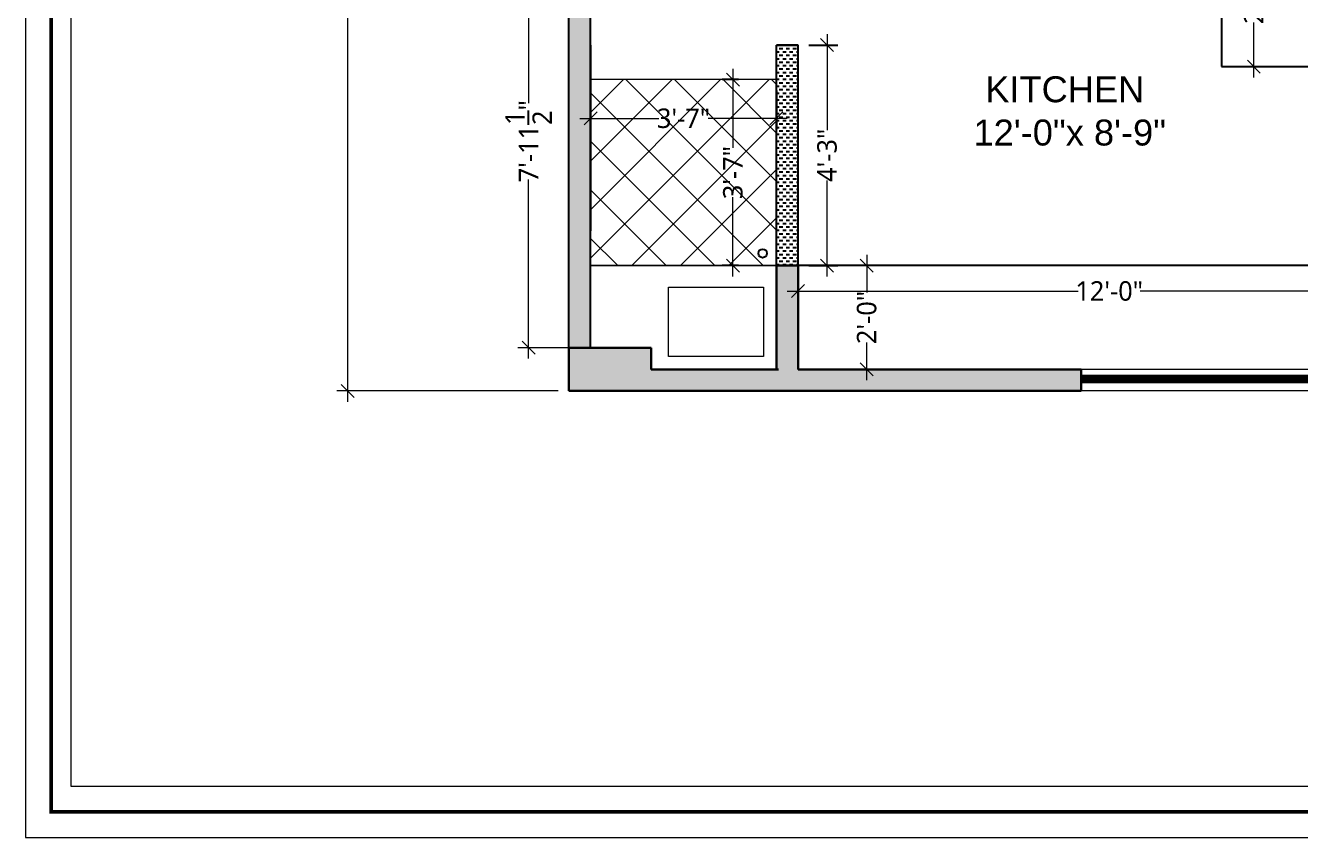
# Model space of a CAD drawing. Header units: inches. Extents: x -179 to 4134, y -2155 to 815.
# Drawn here: x 2302.8 to 2597.9, y -1887.4 to -1699.6 of the extents above; entities that cross this region are included whole.
import ezdxf

# ---------------------------------------------------------------- set-up
doc = ezdxf.new("R2010")
doc.units = ezdxf.units.IN
doc.header["$LTSCALE"] = 5
for name, color, linetype, lineweight in [('DIM', 5, 'Continuous', 9), ('Furniture-New', 217, 'Continuous', 5), ('text', 7, 'Continuous', 5), ('title', 7, 'Continuous', 5), ('wall', 7, 'Continuous', 30), ('wall hatch', 252, 'Continuous', 5), ('window', 162, 'Continuous', 9)]:
    doc.layers.add(name, color=color, linetype=linetype, lineweight=lineweight)
doc.styles.add('irfan', font='trebuc.ttf')
doc.styles.add('KARUN', font='arial.ttf')
doc.dimstyles.new('IRFAN', dxfattribs={"dimtxt": 4.5, "dimasz": 3, "dimexe": 2.5, "dimexo": 2.5, "dimgap": 0.09, "dimtad": 0, "dimdec": 1, "dimzin": 3, "dimdsep": 46, "dimlunit": 4, "dimtxsty": 'irfan', "dimblk": 'OBLIQUE', "dimcen": 2, "dimdle": 2.5, "dimclrd": 251, "dimclre": 251, "dimclrt": 7, "dimadec": 0, "dimazin": 0, "dimtm": 1e-09, "dimtfac": 1, "dimtdec": 1, "dimtofl": 0, "dimtmove": 0, "dimatfit": 3, "dimfxl": 2, "dimtolj": 1, "dimtzin": 0, "dimlwd": 0, "dimlwe": -1, "dimarcsym": 0})

# ---------------------------------------------------------------- blocks, each defined once
blk = doc.blocks.new('_Oblique')
at = {"color": 0, "linetype": 'ByBlock', "lineweight": -2}
blk.add_line((-0.5, -0.5), (0.5, 0.5), dxfattribs=at)
blk = doc.blocks.new('*D352')
at = {"layer": 'Defpoints', "color": 0, "ltscale": 0.25, "transparency": 16777216}
for p in [(2419.24, -1678.63), (2439.52, -1678.63), (2439.52, -1774.13)]:
    blk.add_point(p, dxfattribs=at)
at = {"layer": 'Furniture-New', "color": 251, "ltscale": 0.25, "transparency": 16777216}
for p, q in [((2437.02, -1678.63), (2416.74, -1678.63)), ((2437.02, -1774.13), (2416.74, -1774.13))]:
    blk.add_line(p, q, dxfattribs=at)
at = {"layer": 'Furniture-New', "color": 251, "lineweight": 0, "ltscale": 0.25, "transparency": 16777216}
for p, q in [((2419.24, -1676.13), (2419.24, -1717.54)), ((2419.24, -1776.63), (2419.24, -1735.22))]:
    blk.add_line(p, q, dxfattribs=at)
at = {"layer": 'Furniture-New', "color": 251, "lineweight": 0, "ltscale": 0.25, "transparency": 16777216, "xscale": 3, "yscale": 3, "zscale": 3}
for p, rotation in [((2419.24, -1678.63), 90), ((2419.24, -1774.13), 270)]:
    blk.add_blockref('_Oblique', p, dxfattribs=dict(at, rotation=rotation))
at = {"layer": 'Furniture-New', "color": 7, "lineweight": 25, "ltscale": 0.25, "transparency": 16777216, "insert": (2419.24, -1726.38), "char_height": 4.5, "attachment_point": 5, "rotation": 90, "style": 'irfan'}
blk.add_mtext('\\A1;7\'-11{\\H1x;\\S1/2;}"', dxfattribs=at)
blk = doc.blocks.new('*D305')
at = {"layer": 'Defpoints', "color": 0, "ltscale": 0.25, "transparency": 16777216}
for p in [(2481.6, -1755.13), (2481.6, -1779.13), (2497.49, -1779.13)]:
    blk.add_point(p, dxfattribs=at)
at = {"layer": 'DIM', "color": 251, "ltscale": 0.25, "transparency": 16777216}
for p, q in [((2484.1, -1755.13), (2499.99, -1755.13)), ((2484.1, -1779.13), (2499.99, -1779.13))]:
    blk.add_line(p, q, dxfattribs=at)
at = {"layer": 'DIM', "color": 251, "lineweight": 0, "ltscale": 0.25, "transparency": 16777216}
for p, q in [((2497.49, -1752.63), (2497.49, -1761.35)), ((2497.49, -1781.63), (2497.49, -1772.91))]:
    blk.add_line(p, q, dxfattribs=at)
at = {"layer": 'DIM', "color": 251, "lineweight": 0, "ltscale": 0.25, "transparency": 16777216, "xscale": 3, "yscale": 3, "zscale": 3}
for p, rotation in [((2497.49, -1755.13), 90), ((2497.49, -1779.13), 270)]:
    blk.add_blockref('_Oblique', p, dxfattribs=dict(at, rotation=rotation))
at = {"layer": 'DIM', "color": 7, "ltscale": 0.25, "transparency": 16777216, "insert": (2497.49, -1767.13), "char_height": 4.5, "attachment_point": 5, "rotation": 90, "style": 'irfan'}
blk.add_mtext('\\A1;2\'-0"', dxfattribs=at)
blk = doc.blocks.new('*D306')
at = {"layer": 'Defpoints', "color": 0, "ltscale": 0.25, "transparency": 16777216}
for p in [(2481.6, -1755.13), (2625.6, -1755.13), (2625.6, -1761.03)]:
    blk.add_point(p, dxfattribs=at)
at = {"layer": 'DIM', "color": 251, "ltscale": 0.25, "transparency": 16777216}
for p, q in [((2481.6, -1757.63), (2481.6, -1763.53)), ((2625.6, -1757.63), (2625.6, -1763.53))]:
    blk.add_line(p, q, dxfattribs=at)
at = {"layer": 'DIM', "color": 251, "lineweight": 0, "ltscale": 0.25, "transparency": 16777216}
for p, q in [((2479.1, -1761.03), (2546.41, -1761.03)), ((2628.1, -1761.03), (2560.79, -1761.03))]:
    blk.add_line(p, q, dxfattribs=at)
at = {"layer": 'DIM', "color": 251, "lineweight": 0, "ltscale": 0.25, "transparency": 16777216, "xscale": 3, "yscale": 3, "zscale": 3, "rotation": 180}
blk.add_blockref('_Oblique', (2481.6, -1761.03), dxfattribs=at)
at = {"layer": 'DIM', "color": 251, "lineweight": 0, "ltscale": 0.25, "transparency": 16777216, "xscale": 3, "yscale": 3, "zscale": 3}
blk.add_blockref('_Oblique', (2625.6, -1761.03), dxfattribs=at)
at = {"layer": 'DIM', "color": 7, "ltscale": 0.25, "transparency": 16777216, "insert": (2553.6, -1761.03), "char_height": 4.5, "attachment_point": 5, "style": 'irfan'}
blk.add_mtext('\\A1;12\'-0"', dxfattribs=at)
blk = doc.blocks.new('*D408')
at = {"layer": 'Defpoints', "color": 0, "lineweight": 30, "ltscale": 0.25, "transparency": 16777216}
for p in [(2579.6, -1677.13), (2579.6, -1709.13), (2587.06, -1709.13)]:
    blk.add_point(p, dxfattribs=at)
at = {"layer": 'Furniture-New', "color": 251, "lineweight": 0, "ltscale": 0.25, "transparency": 16777216}
for p, q in [((2587.06, -1674.63), (2587.06, -1687.35)), ((2587.06, -1711.63), (2587.06, -1698.91))]:
    blk.add_line(p, q, dxfattribs=at)
at = {"layer": 'Furniture-New', "color": 251, "ltscale": 0.25, "transparency": 16777216}
for p, q in [((2582.1, -1677.13), (2589.56, -1677.13)), ((2582.1, -1709.13), (2589.56, -1709.13))]:
    blk.add_line(p, q, dxfattribs=at)
at = {"layer": 'Furniture-New', "color": 251, "lineweight": 0, "ltscale": 0.25, "transparency": 16777216, "xscale": 3, "yscale": 3, "zscale": 3}
for p, rotation in [((2587.06, -1677.13), 90), ((2587.06, -1709.13), 270)]:
    blk.add_blockref('_Oblique', p, dxfattribs=dict(at, rotation=rotation))
at = {"layer": 'Furniture-New', "color": 7, "lineweight": 30, "ltscale": 0.25, "transparency": 16777216, "insert": (2587.06, -1693.13), "char_height": 4.5, "attachment_point": 5, "rotation": 90, "style": 'irfan'}
blk.add_mtext('\\A1;2\'-8"', dxfattribs=at)
blk = doc.blocks.new('*D431')
at = {"layer": 'Defpoints', "color": 0, "lineweight": 25, "ltscale": 0.25, "transparency": 16777216}
for p in [(2428.6, -1304.63), (2377.41, -1784.13), (2428.6, -1784.13)]:
    blk.add_point(p, dxfattribs=at)
at = {"layer": 'Furniture-New', "color": 251, "lineweight": 0, "ltscale": 0.25, "transparency": 16777216}
for p, q in [((2377.41, -1302.13), (2377.41, -1533.95)), ((2377.41, -1786.63), (2377.41, -1554.81))]:
    blk.add_line(p, q, dxfattribs=at)
at = {"layer": 'Furniture-New', "color": 251, "ltscale": 0.25, "transparency": 16777216}
for p, q in [((2426.1, -1304.63), (2374.91, -1304.63)), ((2426.1, -1784.13), (2374.91, -1784.13))]:
    blk.add_line(p, q, dxfattribs=at)
at = {"layer": 'Furniture-New', "color": 251, "lineweight": 0, "ltscale": 0.25, "transparency": 16777216, "xscale": 3, "yscale": 3, "zscale": 3}
for p, rotation in [((2377.41, -1304.63), 90), ((2377.41, -1784.13), 270)]:
    blk.add_blockref('_Oblique', p, dxfattribs=dict(at, rotation=rotation))
at = {"layer": 'Furniture-New', "color": 7, "lineweight": 25, "ltscale": 0.25, "transparency": 16777216, "insert": (2377.41, -1544.38), "char_height": 4.5, "attachment_point": 5, "rotation": 90, "style": 'irfan'}
blk.add_mtext('\\A1;39\'-11{\\H1x;\\S1/2;}"', dxfattribs=at)
blk = doc.blocks.new('*D437')
at = {"color": 251, "lineweight": 0, "ltscale": 0.25, "transparency": 16777216}
for p, q in [((2488.32, -1701.63), (2488.32, -1723.8)), ((2488.32, -1757.63), (2488.32, -1735.46))]:
    blk.add_line(p, q, dxfattribs=at)
at = {"color": 251, "ltscale": 0.25, "transparency": 16777216}
for p, q in [((2484.1, -1704.13), (2490.82, -1704.13)), ((2484.1, -1755.13), (2490.82, -1755.13))]:
    blk.add_line(p, q, dxfattribs=at)
at = {"layer": 'Defpoints', "color": 0, "ltscale": 0.25, "transparency": 16777216}
for p in [(2481.6, -1704.13), (2481.6, -1755.13), (2488.32, -1755.13)]:
    blk.add_point(p, dxfattribs=at)
at = {"color": 251, "lineweight": 0, "ltscale": 0.25, "transparency": 16777216, "xscale": 3, "yscale": 3, "zscale": 3}
for p, rotation in [((2488.32, -1704.13), 90), ((2488.32, -1755.13), 270)]:
    blk.add_blockref('_Oblique', p, dxfattribs=dict(at, rotation=rotation))
at = {"color": 7, "ltscale": 0.25, "transparency": 16777216, "insert": (2488.32, -1729.63), "char_height": 4.5, "attachment_point": 5, "rotation": 90, "style": 'irfan'}
blk.add_mtext('\\A1;4\'-3"', dxfattribs=at)
blk = doc.blocks.new('*D438')
at = {"color": 251, "ltscale": 0.25, "transparency": 16777216}
for p, q in [((2433.6, -1714.63), (2433.6, -1723.59)), ((2476.6, -1714.63), (2476.6, -1723.59))]:
    blk.add_line(p, q, dxfattribs=at)
at = {"color": 251, "lineweight": 0, "ltscale": 0.25, "transparency": 16777216}
for p, q in [((2431.1, -1721.09), (2449.4, -1721.09)), ((2479.1, -1721.09), (2460.8, -1721.09))]:
    blk.add_line(p, q, dxfattribs=at)
at = {"layer": 'Defpoints', "color": 0, "lineweight": 15, "ltscale": 0.25, "transparency": 16777216}
for p in [(2433.6, -1712.13), (2476.6, -1712.13), (2476.6, -1721.09)]:
    blk.add_point(p, dxfattribs=at)
at = {"color": 251, "lineweight": 0, "ltscale": 0.25, "transparency": 16777216, "xscale": 3, "yscale": 3, "zscale": 3, "rotation": 180}
blk.add_blockref('_Oblique', (2433.6, -1721.09), dxfattribs=at)
at = {"color": 251, "lineweight": 0, "ltscale": 0.25, "transparency": 16777216, "xscale": 3, "yscale": 3, "zscale": 3}
blk.add_blockref('_Oblique', (2476.6, -1721.09), dxfattribs=at)
at = {"color": 7, "lineweight": 15, "ltscale": 0.25, "transparency": 16777216, "insert": (2455.1, -1721.09), "char_height": 4.5, "attachment_point": 5, "style": 'irfan'}
blk.add_mtext('\\A1;3\'-7"', dxfattribs=at)
blk = doc.blocks.new('*D439')
at = {"color": 251, "lineweight": 0, "ltscale": 0.25, "transparency": 16777216}
for p, q in [((2466.53, -1709.63), (2466.53, -1727.93)), ((2466.53, -1757.63), (2466.53, -1739.33))]:
    blk.add_line(p, q, dxfattribs=at)
at = {"color": 251, "ltscale": 0.25, "transparency": 16777216}
for p, q in [((2467.8, -1712.13), (2464.03, -1712.13)), ((2467.8, -1755.13), (2464.03, -1755.13))]:
    blk.add_line(p, q, dxfattribs=at)
at = {"layer": 'Defpoints', "color": 0, "lineweight": 15, "ltscale": 0.25, "transparency": 16777216}
for p in [(2470.3, -1712.13), (2466.53, -1755.13), (2470.3, -1755.13)]:
    blk.add_point(p, dxfattribs=at)
at = {"color": 251, "lineweight": 0, "ltscale": 0.25, "transparency": 16777216, "xscale": 3, "yscale": 3, "zscale": 3}
for p, rotation in [((2466.53, -1712.13), 90), ((2466.53, -1755.13), 270)]:
    blk.add_blockref('_Oblique', p, dxfattribs=dict(at, rotation=rotation))
at = {"color": 7, "lineweight": 15, "ltscale": 0.25, "transparency": 16777216, "insert": (2466.53, -1733.63), "char_height": 4.5, "attachment_point": 5, "rotation": 90, "style": 'irfan'}
blk.add_mtext('\\A1;3\'-7"', dxfattribs=at)

msp = doc.modelspace()

# ---------------------------------------------------------------- hatches: boundary and pattern name
at = {"layer": 'wall hatch', "ltscale": 0.25}
h = msp.add_hatch(color=9, dxfattribs=at)
h.dxf.hatch_style = 1
h.paths.add_polyline_path([(2433.6, -1611.63), (2428.6, -1611.63), (2428.6, -1774.13), (2433.6, -1774.13)])
at = {"layer": 'wall hatch', "lineweight": -2, "ltscale": 0.25, "true_color": 0xe2e3e4}
h = msp.add_hatch(dxfattribs=at)
h.set_pattern_fill('DASH', color=254, scale=0.25)
h.set_pattern_definition([(0, (2261.3508, -1931.9231), (0.79375, 0.79375), [0.79375, -0.79375])])
h.paths.add_polyline_path([(2481.6, -1755.13), (2481.6, -1704.13), (2476.6, -1704.13), (2476.6, -1755.13)])
at = {"layer": 'wall hatch', "lineweight": 15, "ltscale": 0.25, "true_color": 0x636466, "transparency": 33554559}
h = msp.add_hatch(dxfattribs=at)
h.set_pattern_fill('ANSI37', color=251, scale=2.5)
h.paths.add_polyline_path([(2433.6, -1755.13), (2476.6, -1755.13), (2476.6, -1712.13), (2433.6, -1712.13)])
h.paths.add_polyline_path([(2474.41, -1752.3, -1), (2472.41, -1752.3, -1)], flags=16)
at = {"layer": 'wall hatch', "ltscale": 0.25}
h = msp.add_hatch(color=256, dxfattribs=at)
h.dxf.hatch_style = 1
h.paths.add_polyline_path([(2547.1, -1779.13), (2481.6, -1779.13), (2481.6, -1755.13), (2476.6, -1755.13), (2476.6, -1779.13), (2447.6, -1779.13), (2447.6, -1774.13), (2428.6, -1774.13), (2428.6, -1779.13), (2428.6, -1784.13), (2547.1, -1784.13)])

# ---------------------------------------------------------------- linework, layer by layer
at = {"ltscale": 0.25}
for p, q in [((2433.6, -1704.13), (2433.6, -1747.13)), ((2476.6, -1747.13), (2476.6, -1704.13))]:
    msp.add_line(p, q, dxfattribs=at)
at = {"lineweight": 18, "ltscale": 0.25}
for p, q in [((2476.6, -1712.13), (2433.6, -1712.13)), ((2433.6, -1755.13), (2476.6, -1755.13))]:
    msp.add_line(p, q, dxfattribs=at)
at = {"ltscale": 0.25}
msp.add_circle((2473.41, -1752.3), 1, dxfattribs=at)
at = {"layer": 'Furniture-New', "ltscale": 0.25}
msp.add_line((2476.6, -1755.13), (2433.6, -1755.13), dxfattribs=at)
at = {"layer": 'Furniture-New', "lineweight": -2, "ltscale": 0.25}
msp.add_lwpolyline([(2579.6, -1709.13), (2616.6, -1709.13), (2616.6, -1677.13), (2579.6, -1677.13), (2579.6, -1709.13)], dxfattribs=at)
at = {"layer": 'Furniture-New', "ltscale": 0.25}
msp.add_lwpolyline([(2451.6, -1776.13), (2451.6, -1760.13), (2473.6, -1760.13), (2473.6, -1776.13)], close=True, dxfattribs=at)
at = {"layer": 'title'}
for points in [[(3176.86, -1887.37), (3176.86, -1269.38), (2302.84, -1269.38), (2302.84, -1887.37)], [(3166.34, -1279.9), (2313.36, -1279.9), (2313.36, -1875.48), (3166.34, -1875.48)]]:
    msp.add_lwpolyline(points, close=True, dxfattribs=at)
at = {"layer": 'title', "color": 7, "linetype": 'Continuous', "const_width": 0.902}
msp.add_lwpolyline([(3170.92, -1275.32), (2308.77, -1275.32), (2308.77, -1881.44), (3170.92, -1881.44)], close=True, dxfattribs=at)
at = {"layer": 'wall', "color": 0, "lineweight": -2, "ltscale": 0.25}
for p, q in [((2428.6, -1774.13), (2428.6, -1611.63)), ((2433.6, -1774.13), (2433.6, -1611.63))]:
    msp.add_line(p, q, dxfattribs=at)
at = {"layer": 'wall', "lineweight": -2, "ltscale": 0.25}
for p, q in [((2476.6, -1719.13), (2476.6, -1704.13)), ((2476.6, -1755.13), (2476.6, -1704.13)), ((2481.6, -1704.13), (2476.6, -1704.13)), ((2476.6, -1704.13), (2481.6, -1704.13)), ((2481.6, -1719.13), (2481.6, -1704.13)), ((2481.6, -1755.13), (2481.6, -1704.13)), ((2481.6, -1755.13), (2476.6, -1755.13))]:
    msp.add_line(p, q, dxfattribs=at)
at = {"layer": 'wall', "ltscale": 0.25}
for p, q in [((2476.6, -1779.13), (2476.6, -1755.13)), ((2476.6, -1779.13), (2476.6, -1755.13)), ((2481.6, -1755.13), (2476.6, -1755.13)), ((2481.6, -1779.13), (2481.6, -1755.13)), ((2447.6, -1774.13), (2428.6, -1774.13)), ((2428.6, -1784.13), (2428.6, -1774.13)), ((2447.6, -1779.13), (2447.6, -1774.13)), ((2477.1, -1779.13), (2447.6, -1779.13)), ((2547.1, -1779.13), (2481.6, -1779.13)), ((2547.1, -1784.13), (2547.1, -1779.13)), ((2547.1, -1784.13), (2428.6, -1784.13))]:
    msp.add_line(p, q, dxfattribs=at)
at = {"layer": 'wall', "color": 25, "lineweight": -2, "ltscale": 0.25}
msp.add_line((2625.6, -1755.13), (2481.6, -1755.13), dxfattribs=at)
at = {"layer": 'window', "color": 29, "ltscale": 0.25}
for p, q in [((2607.1, -1779.13), (2547.1, -1779.13)), ((2607.1, -1784.13), (2547.1, -1784.13))]:
    msp.add_line(p, q, dxfattribs=at)
at = {"layer": 'window', "color": 5, "ltscale": 0.25, "const_width": 2}
msp.add_lwpolyline([(2607.1, -1781.38), (2547.1, -1781.38)], dxfattribs=at)

# ---------------------------------------------------------------- texts
at = {"layer": 'text', "lineweight": 25, "insert": (2580.26, -1727.45), "char_height": 6, "width": 73.8995, "attachment_point": 9, "style": 'KARUN'}
msp.add_mtext('\\A1;\\pxqc,t10;KITCHEN\\P 12\'-0"x 8\'-9"', dxfattribs=at)

# ---------------------------------------------------------------- dimensions: what is measured, and where the dimension line sits
at = {"ltscale": 0.25}
dim = msp.add_linear_dim(base=(2488.32, -1755.13), p1=(2481.6, -1704.13), p2=(2481.6, -1755.13), angle=90, dimstyle='IRFAN', override={"dimpost": '\\X'}, dxfattribs=at)
dim.commit()
dim.dimension.update_dxf_attribs({"geometry": '*D437', "text_midpoint": (2488.32, -1729.63)})
at = {"lineweight": 15, "ltscale": 0.25}
dim = msp.add_linear_dim(base=(2466.53, -1755.13), p1=(2470.3, -1712.13), p2=(2470.3, -1755.13), angle=90, dimstyle='IRFAN', override={"dimpost": '\\X'}, dxfattribs=at)
dim.commit()
dim.dimension.update_dxf_attribs({"geometry": '*D439', "text_midpoint": (2466.53, -1733.63)})
dim = msp.add_linear_dim(base=(2476.6, -1721.09), p1=(2433.6, -1712.13), p2=(2476.6, -1712.13), dimstyle='IRFAN', override={"dimpost": '\\X'}, dxfattribs=at)
dim.commit()
dim.dimension.update_dxf_attribs({"geometry": '*D438', "text_midpoint": (2455.1, -1721.09)})
at = {"layer": 'DIM', "ltscale": 0.25}
dim = msp.add_linear_dim(base=(2625.6, -1761.03), p1=(2481.6, -1755.13), p2=(2625.6, -1755.13), dimstyle='IRFAN', override={"dimpost": '\\X'}, dxfattribs=at)
dim.commit()
dim.dimension.update_dxf_attribs({"geometry": '*D306', "text_midpoint": (2553.6, -1761.03)})
dim = msp.add_linear_dim(base=(2497.49, -1779.13), p1=(2481.6, -1755.13), p2=(2481.6, -1779.13), angle=90, dimstyle='IRFAN', override={"dimpost": '\\X'}, dxfattribs=at)
dim.commit()
dim.dimension.update_dxf_attribs({"geometry": '*D305', "text_midpoint": (2497.49, -1767.13)})
at = {"layer": 'Furniture-New', "lineweight": 25, "ltscale": 0.25}
dim = msp.add_linear_dim(base=(2377.41, -1784.13), p1=(2428.6, -1304.63), p2=(2428.6, -1784.13), angle=90, dimstyle='IRFAN', override={"dimpost": '\\X'}, dxfattribs=at)
dim.commit()
dim.dimension.update_dxf_attribs({"geometry": '*D431', "text_midpoint": (2377.41, -1544.38)})
at = {"layer": 'Furniture-New', "lineweight": 30, "ltscale": 0.25}
dim = msp.add_linear_dim(base=(2587.06, -1709.13), p1=(2579.6, -1677.13), p2=(2579.6, -1709.13), angle=90, dimstyle='IRFAN', override={"dimpost": '\\X'}, dxfattribs=at)
dim.commit()
dim.dimension.update_dxf_attribs({"geometry": '*D408', "text_midpoint": (2587.06, -1693.13)})
at = {"layer": 'Furniture-New', "lineweight": 25, "ltscale": 0.25}
dim = msp.add_linear_dim(base=(2419.24, -1678.63), p1=(2439.52, -1774.13), p2=(2439.52, -1678.63), angle=90, dimstyle='IRFAN', override={"dimpost": '\\X'}, dxfattribs=at)
dim.commit()
dim.dimension.update_dxf_attribs({"geometry": '*D352', "text_midpoint": (2419.24, -1726.38), "dimtype": 161})

doc.saveas('drawing.dxf')
